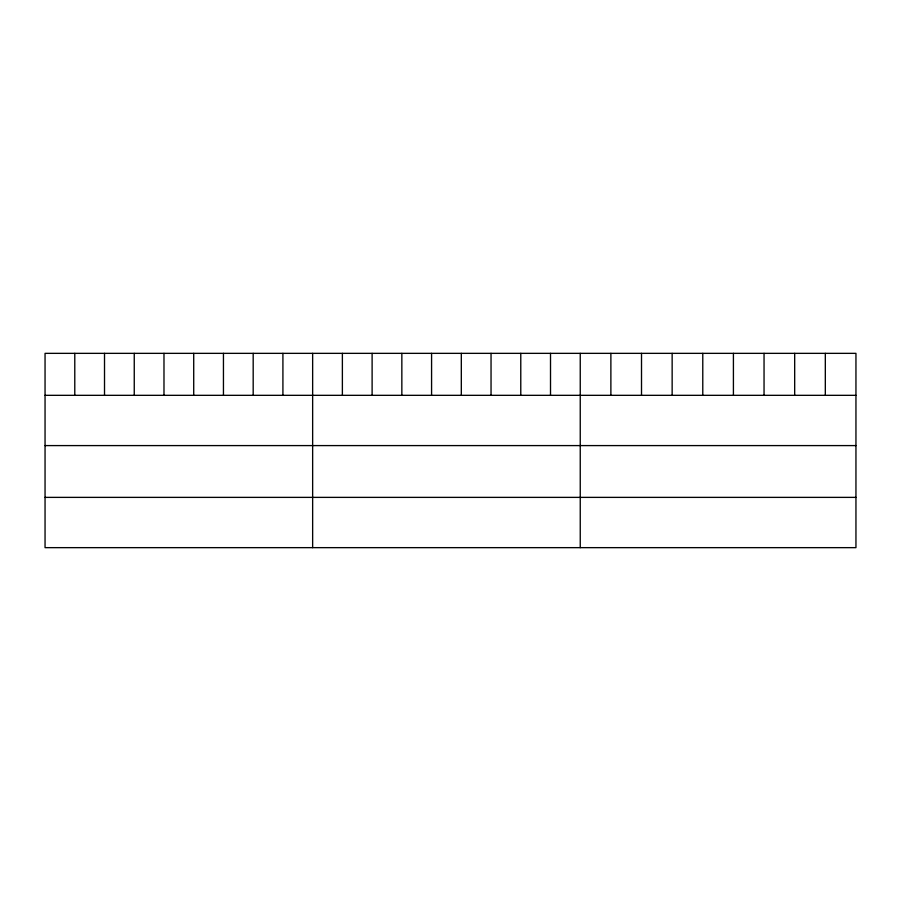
<?xml version="1.0" encoding="UTF-8"?>
<svg xmlns="http://www.w3.org/2000/svg" width="901" height="901" viewBox="0 0 901 901"><rect width="100%" height="100%" fill="white"/><g stroke="black" fill="none" stroke-linecap="round" stroke-linejoin="round"><path stroke-width="1.35" d="M855.95 395.325L855.95 547.65L45.05 547.65L45.05 353.35L855.95 353.35L855.95 395.325L45.05 395.325M45.05 445.59L855.95 445.59M45.05 497.375L855.95 497.375M825.316 353.35L825.316 395.325M794.682 353.35L794.682 395.325M764.048 353.35L764.048 395.325M733.414 353.35L733.414 395.325M702.78 353.35L702.78 395.325M672.146 353.35L672.146 395.325M641.512 353.35L641.512 395.325M610.878 353.35L610.878 395.325M580.244 353.35L580.244 547.65M550.511 353.35L550.511 395.325M520.778 353.35L520.778 395.325M491.045 353.35L491.045 395.325M461.312 353.35L461.312 395.325M431.579 353.35L431.579 395.325M401.846 353.35L401.846 395.325M372.113 353.35L372.113 395.325M342.38 353.35L342.38 395.325M312.647 353.35L312.647 547.65M282.914 353.35L282.914 395.325M253.181 353.35L253.181 395.325M223.448 353.35L223.448 395.325M193.715 353.35L193.715 395.325M163.982 353.35L163.982 395.325M134.249 353.35L134.249 395.325M104.516 353.35L104.516 395.325M74.783 353.35L74.783 395.325"/></g></svg>
